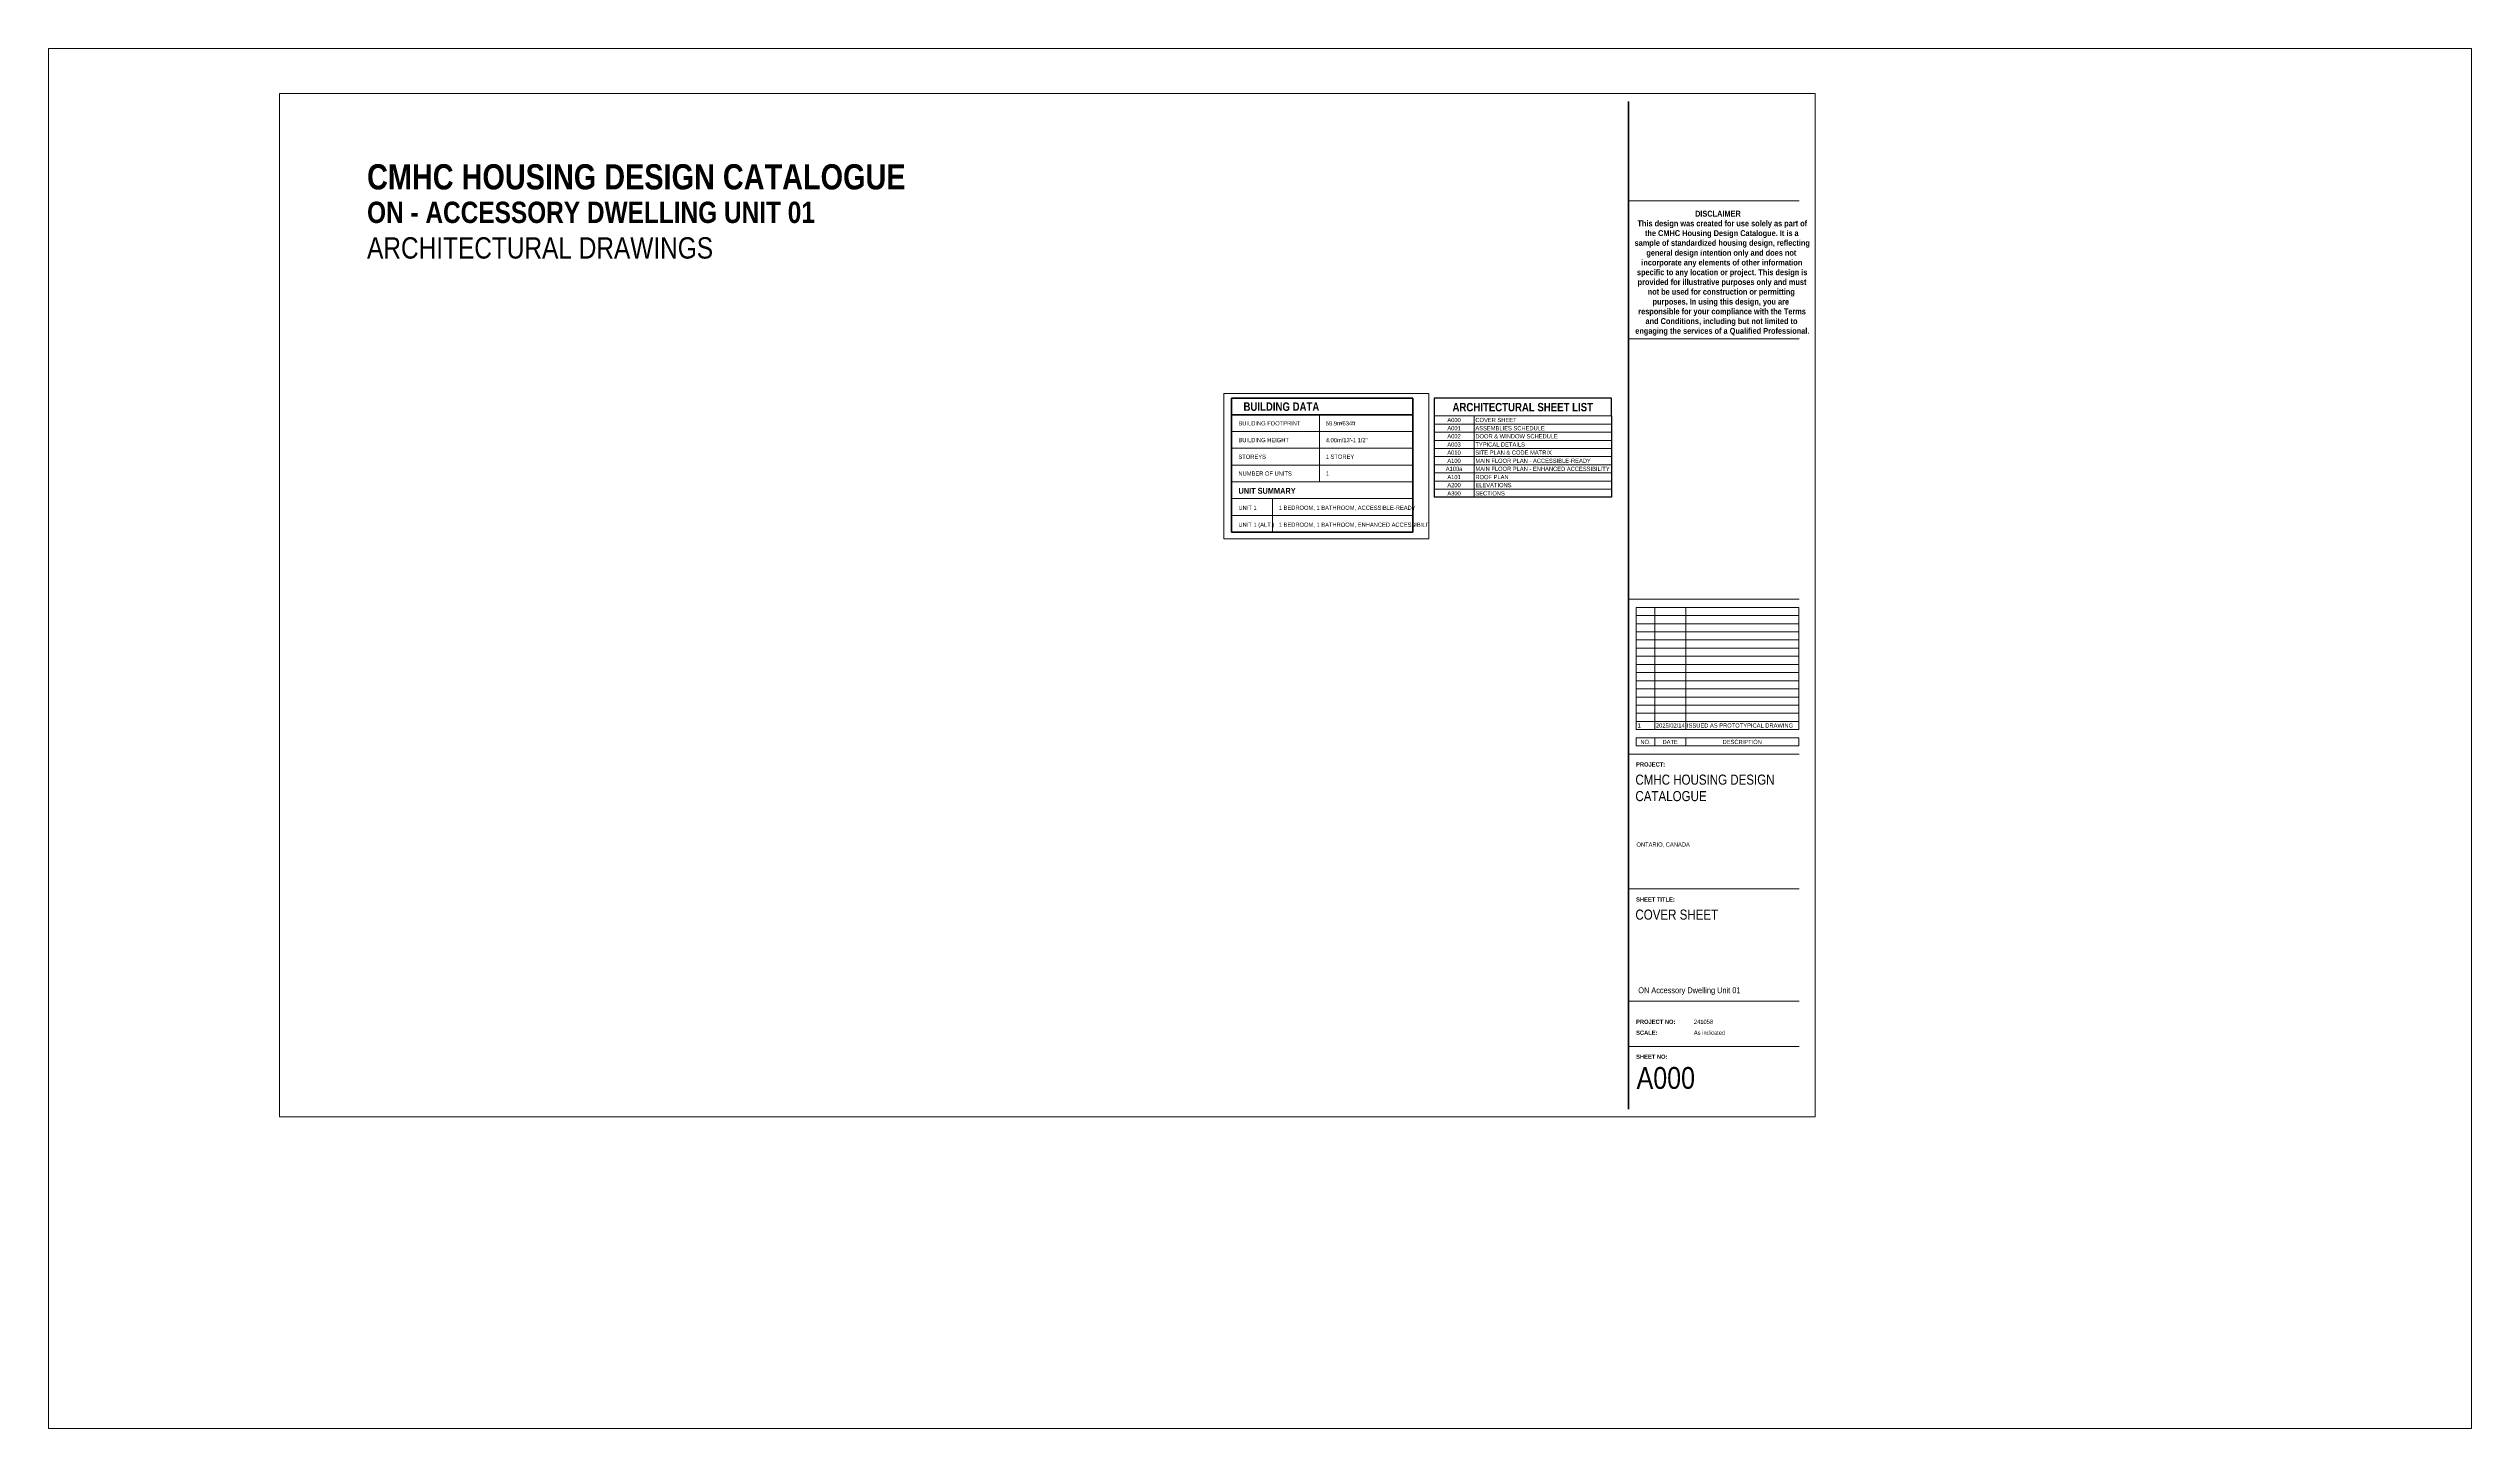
# Paper-space layout 'Layout1' of a CAD drawing. Header units: millimetres. Extents: x -263 to 1180, y -306 to 516.
# The model-space entities are those that its viewports show. They can reach past a viewport. Long polylines and large blocks are cut down to what shows.
import ezdxf

# ---------------------------------------------------------------- set-up
doc = ezdxf.new("R2010")
doc.units = ezdxf.units.MM
doc.layers.add('A-DETL', color=7, linetype='Continuous', lineweight=18, true_color=0x00a600)
for name, color, linetype, lineweight in [('A-DETL-THIN', 7, 'Continuous', 9), ('G-ANNO-SCHD', 7, 'Continuous', 9), ('G-ANNO-TEXT', 7, 'Continuous', 9), ('G-ANNO-TTLB', 7, 'Continuous', 18), ('G-ANNO-TTLB-MEDM', 7, 'Continuous', 35), ('G-ANNO-TTLB-THIN', 7, 'Continuous', 18)]:
    doc.layers.add(name, color=color, linetype=linetype, lineweight=lineweight)
doc.layers.add('G-ANNO-NPLT', color=7, linetype='Continuous', plot=False)
doc.styles.add('Arial Narrow_3', font='ARIALN.TTF', dxfattribs={"height": 2.5})
doc.styles.add('Arial Narrow_4', font='ARIALN.TTF', dxfattribs={"height": 1.624793})
doc.styles.add('Arial Narrow_5', font='ARIALN.TTF', dxfattribs={"height": 13})
doc.styles.add('Arial Narrow_6', font='ARIALN.TTF', dxfattribs={"height": 6})
doc.styles.add('Arial Narrow_7', font='ARIALN.TTF', dxfattribs={"height": 3.5})
doc.styles.add('Arial Narrow_8', font='ARIALN.TTF', dxfattribs={"height": 12.7})
doc.styles.add('Arial Narrow_B_2', font='ARIALNB.TTF', dxfattribs={"height": 5})
doc.styles.add('Arial Narrow_B_3', font='ARIALNB.TTF', dxfattribs={"height": 3.5})
doc.styles.add('Arial Narrow_B_4', font='ARIALNB.TTF', dxfattribs={"height": 2.5})
doc.styles.add('Arial Narrow_B_5', font='ARIALNB.TTF', dxfattribs={"height": 15})
doc.styles.add('Arial Narrow_B_6', font='ARIALNB.TTF', dxfattribs={"height": 12.7})

# ---------------------------------------------------------------- blocks, each defined once
blk = doc.blocks.new('CMHC_Sheet - ARCH D - SANS LOGO - Standard-9392055-COVER SHEET')
at = {"layer": 'G-ANNO-TTLB-MEDM'}
blk.add_line((677.6, 484.5), (677.6, -115.6), dxfattribs=at)
at = {"layer": 'G-ANNO-TTLB-THIN'}
for p, q in [((788.7, 489.3), (-125.7, 489.3)), ((-125.7, 489.3), (-125.7, -120.3)), ((788.7, -120.3), (788.7, 489.3)), ((779.2, 425.4), (677.6, 425.4)), ((779.2, 343.2), (677.6, 343.2)), ((779.2, 188.2), (677.6, 188.2)), ((779.2, 95.8), (677.6, 95.8)), ((779.2, 15.5), (677.6, 15.5)), ((779.2, -51.4), (677.6, -51.4)), ((677.6, -78.3), (779.2, -78.3)), ((-125.7, -120.3), (788.7, -120.3))]:
    blk.add_line(p, q, dxfattribs=at)
at = {"layer": 'G-ANNO-TTLB', "lineweight": 9, "attachment_point": 1}
for s, insert, char_height, width, style in [('DISCLAIMER', (717.2, 419.5), 3.5, 30.544, 'Arial Narrow_B_3'), ('This design was created for use solely as part of ', (682.9, 413.7), 3.5, 114.962, 'Arial Narrow_B_3'), ('the CMHC Housing Design Catalogue. It is a ', (687.4, 407.9), 3.5, 104.139, 'Arial Narrow_B_3'), ('sample of standardized housing design, reflecting ', (681.2, 402.1), 3.5, 118.73, 'Arial Narrow_B_3'), ('incorporate any elements of other information ', (685.2, 390.4), 3.5, 109.35, 'Arial Narrow_B_3'), ('general design intention only and does not ', (688.2, 396.2), 3.5, 102.135, 'Arial Narrow_B_3'), ('specific to any location or project. This design is ', (682.6, 384.6), 3.5, 115.603, 'Arial Narrow_B_3'), ('provided for illustrative purposes only and must ', (683, 378.8), 3.5, 114.641, 'Arial Narrow_B_3'), ('responsible for your compliance with the Terms ', (683.4, 361.3), 3.5, 113.84, 'Arial Narrow_B_3'), ('not be used for construction or permitting ', (689, 373), 3.5, 100.131, 'Arial Narrow_B_3'), ('purposes. In using this design, you are ', (691.9, 367.1), 3.5, 93.076, 'Arial Narrow_B_3'), ('engaging the services of a Qualified Professional.', (681.6, 349.7), 3.5, 116.646, 'Arial Narrow_B_3'), ('and Conditions, including but not limited to  ', (687.7, 355.5), 3.5, 104.861, 'Arial Narrow_B_3'), ('PROJECT:', (682.1, 90.9), 2.5, 17.557, 'Arial Narrow_B_4'), ('SHEET TITLE:', (682.1, 10.5), 2.5, 23.489, 'Arial Narrow_B_4'), ('SCALE:', (682.1, -68.9), 2.5, 12.907, 'Arial Narrow_B_4'), ('PROJECT NO:', (682.1, -62.4), 2.5, 23.73, 'Arial Narrow_B_4'), ('SHEET NO:', (682.1, -83.2), 2.5, 18.92, 'Arial Narrow_B_4')]:
    blk.add_mtext(s, dxfattribs=dict(at, insert=insert, char_height=char_height, width=width, style=style))

msp = doc.modelspace()

# ---------------------------------------------------------------- linework, layer by layer
at = {"layer": 'A-DETL', "color": 7, "lineweight": 35}
for p, q in [((3425.1, 1918.4), (3425.1, 1838.5)), ((3425.1, 1838.5), (3317.1, 1838.5))]:
    msp.add_line(p, q, dxfattribs=at)
at = {"layer": 'A-DETL', "color": 7}
for p, q in [((3425.1, 1898.5), (3317.1, 1898.5)), ((3425.1, 1888.5), (3317.1, 1888.5)), ((3425.1, 1878.5), (3317.1, 1878.5)), ((3425.1, 1848.5), (3317.1, 1848.5))]:
    msp.add_line(p, q, dxfattribs=at)

# ---------------------------------------------------------------- texts
at = {"layer": 'G-ANNO-TEXT', "insert": (3324.3, 1915.8), "char_height": 5, "width": 55.236, "attachment_point": 1, "style": 'Arial Narrow_B_2', "bg_fill": 3, "box_fill_scale": 1.25, "bg_fill_color": 256, "bg_fill_true_color": 13158600, "bg_fill_transparency": 0}
msp.add_mtext('BUILDING DATA', dxfattribs=at)
at = {"layer": 'G-ANNO-TEXT', "attachment_point": 1}
for s, insert, char_height, width, style in [('BUILDING HEIGHT', (3321.3, 1894.6), 2.5, 30.464, 'Arial Narrow_3'), ('2', (3389.5, 1903.9), 1.62, 1.283, 'Arial Narrow_4'), ('STOREYS', (3321.3, 1884.7), 2.5, 16.675, 'Arial Narrow_3'), ('1 STOREY', (3373.3, 1884.7), 2.5, 17.236, 'Arial Narrow_3'), ('NUMBER OF UNITS', (3321.3, 1874.7), 2.5, 32.228, 'Arial Narrow_3'), ('1', (3373.3, 1874.7), 2.5, 1.924, 'Arial Narrow_3')]:
    msp.add_mtext(s, dxfattribs=dict(at, insert=insert, char_height=char_height, width=width, style=style))
at = {"layer": 'G-ANNO-TEXT', "color": 1, "true_color": 0xff0000, "char_height": 2.5, "attachment_point": 1, "style": 'Arial Narrow_3'}
for s, insert, width in [('4.00m/13\'-1 1/2"', (3373.3, 1894.6), 25.093), ('UNIT 1 (ALT.)', (3321.3, 1844.2), 21.565), ('1 BEDROOM, 1 BATHROOM, ENHANCED ACCESSIBILITY', (3345.3, 1844.2), 93.958)]:
    msp.add_mtext(s, dxfattribs=dict(at, insert=insert, width=width))

# ---------------------------------------------------------------- next in the draw order: linework, layer by layer
at = {"layer": 'A-DETL', "color": 7, "lineweight": 35}
for p, q in [((3317.1, 1918.4), (3425.1, 1918.4)), ((3317.1, 1908.5), (3425.1, 1908.5))]:
    msp.add_line(p, q, dxfattribs=at)
at = {"layer": 'A-DETL', "color": 7}
msp.add_line((3369.6, 1908.5), (3369.6, 1868.5), dxfattribs=at)

# ---------------------------------------------------------------- next in the draw order: texts
at = {"layer": 'G-ANNO-TEXT', "attachment_point": 1}
for s, insert, char_height, width, style in [('/634ft', (3382.3, 1904.6), 2.5, 8.658, 'Arial Narrow_3'), ('BUILDING FOOTPRINT', (3321.3, 1904.6), 2.5, 37.519, 'Arial Narrow_3'), ('58.9m', (3373.3, 1904.6), 2.5, 9.62, 'Arial Narrow_3'), ('2', (3381.3, 1903.9), 1.62, 1.283, 'Arial Narrow_4')]:
    msp.add_mtext(s, dxfattribs=dict(at, insert=insert, char_height=char_height, width=width, style=style))
at = {"layer": 'G-ANNO-TEXT', "insert": (3321.3, 1864.9), "char_height": 3.5, "width": 38.16, "attachment_point": 1, "style": 'Arial Narrow_B_3', "bg_fill": 3, "box_fill_scale": 1.25, "bg_fill_color": 256, "bg_fill_true_color": 13158600, "bg_fill_transparency": 0}
msp.add_mtext('UNIT SUMMARY', dxfattribs=at)

# ---------------------------------------------------------------- next in the draw order: linework, layer by layer
at = {"layer": 'A-DETL', "color": 7, "lineweight": 35}
msp.add_line((3317.1, 1838.5), (3317.1, 1918.4), dxfattribs=at)
at = {"layer": 'A-DETL', "color": 7}
for p, q in [((3425.1, 1868.5), (3317.1, 1868.5)), ((3425.1, 1858.5), (3317.1, 1858.5)), ((3341.5, 1858.5), (3341.5, 1838.5))]:
    msp.add_line(p, q, dxfattribs=at)

# ---------------------------------------------------------------- next in the draw order: texts
at = {"layer": 'G-ANNO-TEXT', "color": 1, "true_color": 0xff0000, "char_height": 2.5, "attachment_point": 1, "style": 'Arial Narrow_3'}
for s, insert, width in [('UNIT 1', (3321.3, 1854.3), 10.983), ('1 BEDROOM, 1 BATHROOM, ACCESSIBLE-READY', (3345.3, 1854.3), 82.574)]:
    msp.add_mtext(s, dxfattribs=dict(at, insert=insert, width=width))

psp = doc.layouts.get("Layout1")

# ---------------------------------------------------------------- linework, layer by layer
at = {"layer": 'A-DETL', "color": 7, "lineweight": 25}
for p, q in [((561.8, 307.9), (561.8, 297.3)), ((667.4, 307.9), (561.8, 307.9)), ((667.4, 297.3), (667.4, 307.9)), ((561.8, 297.3), (561.8, 248.8)), ((667.4, 297.3), (667.4, 248.8)), ((667.4, 248.8), (561.8, 248.8))]:
    psp.add_line(p, q, dxfattribs=at)
at = {"layer": 'A-DETL', "color": 7, "lineweight": 9}
for p, q in [((561.8, 297.3), (667.4, 297.3)), ((585.6, 292.4), (561.8, 292.4)), ((585.6, 297.3), (585.6, 292.4)), ((667.4, 292.4), (585.6, 292.4)), ((585.6, 292.4), (585.6, 287.6)), ((585.6, 287.6), (561.8, 287.6)), ((585.6, 282.7), (561.8, 282.7)), ((585.6, 277.9), (561.8, 277.9)), ((667.4, 287.6), (585.6, 287.6)), ((585.6, 287.6), (585.6, 282.7)), ((667.4, 282.7), (585.6, 282.7)), ((585.6, 282.7), (585.6, 277.9)), ((667.4, 277.9), (585.6, 277.9)), ((585.6, 277.9), (585.6, 273)), ((585.6, 273), (561.8, 273)), ((585.6, 268.2), (561.8, 268.2)), ((585.6, 263.3), (561.8, 263.3)), ((667.4, 273), (585.6, 273)), ((585.6, 273), (585.6, 268.2)), ((667.4, 268.2), (585.6, 268.2)), ((585.6, 268.2), (585.6, 263.3)), ((667.4, 263.3), (585.6, 263.3)), ((585.6, 263.3), (585.6, 258.5)), ((585.6, 258.5), (561.8, 258.5)), ((585.6, 253.6), (561.8, 253.6)), ((667.4, 258.5), (585.6, 258.5)), ((585.6, 258.5), (585.6, 253.6)), ((667.4, 253.6), (585.6, 253.6)), ((585.6, 253.6), (585.6, 248.8))]:
    psp.add_line(p, q, dxfattribs=at)
at = {"layer": 'A-DETL-THIN'}
for p, q in [((779, 183.2), (682.2, 183.2)), ((682.2, 115.3), (682.2, 183.2)), ((779, 178.3), (682.2, 178.3)), ((779, 173.5), (682.2, 173.5)), ((693.2, 115.3), (693.2, 183.2)), ((711.7, 115.3), (711.7, 183.2)), ((779, 115.3), (779, 183.2)), ((779, 168.6), (682.2, 168.6)), ((779, 163.8), (682.2, 163.8)), ((779, 158.9), (682.2, 158.9)), ((779, 154.1), (682.2, 154.1)), ((779, 149.2), (682.2, 149.2)), ((779, 144.4), (682.2, 144.4)), ((779, 139.5), (682.2, 139.5)), ((779, 134.7), (682.2, 134.7)), ((779, 129.8), (682.2, 129.8)), ((779, 125), (682.2, 125)), ((779, 120.1), (682.2, 120.1)), ((779, 115.3), (682.2, 115.3)), ((682.2, 110.4), (682.2, 115.3)), ((693.2, 110.4), (682.2, 110.4)), ((693.2, 105.6), (682.2, 105.6)), ((682.2, 100.7), (682.2, 105.6)), ((693.2, 110.4), (693.2, 115.3)), ((711.7, 110.4), (693.2, 110.4)), ((711.7, 105.6), (693.2, 105.6)), ((693.2, 100.7), (693.2, 105.6)), ((711.7, 110.4), (711.7, 115.3)), ((779, 110.4), (711.7, 110.4)), ((779, 105.6), (711.7, 105.6)), ((711.7, 100.7), (711.7, 105.6)), ((779, 110.4), (779, 115.3)), ((779, 100.7), (779, 105.6)), ((693.2, 100.7), (682.2, 100.7)), ((711.7, 100.7), (693.2, 100.7)), ((779, 100.7), (711.7, 100.7))]:
    psp.add_line(p, q, dxfattribs=at)

# ---------------------------------------------------------------- block references
at = {"layer": 'G-ANNO-TTLB', "lineweight": 9}
psp.add_blockref('CMHC_Sheet - ARCH D - SANS LOGO - Standard-9392055-COVER SHEET', (0, 0), dxfattribs=at)

# ---------------------------------------------------------------- texts
at = {"layer": 'G-ANNO-SCHD', "line_spacing_factor": 0.974696}
for s, insert, char_height, width, attachment_point, style in [('ARCHITECTURAL SHEET LIST', (614.6, 305), 5, 100.819, 2, 'Arial Narrow_B_2'), ('A000', (573.7, 296.1), 2.5, 8.013, 2, 'Arial Narrow_3'), ('A001', (573.7, 291.2), 2.5, 8.013, 2, 'Arial Narrow_3'), ('ASSEMBLIES SCHEDULE', (586.4, 291.2), 2.5, 41.571, 1, 'Arial Narrow_3'), ('COVER SHEET', (586.4, 296.1), 2.5, 24.716, 1, 'Arial Narrow_3'), ('A002', (573.7, 286.4), 2.5, 8.013, 2, 'Arial Narrow_3'), ('A003', (573.7, 281.5), 2.5, 8.013, 2, 'Arial Narrow_3'), ('A010', (573.7, 276.7), 2.5, 8.013, 2, 'Arial Narrow_3'), ('TYPICAL DETAILS', (586.4, 281.5), 2.5, 29.689, 1, 'Arial Narrow_3'), ('SITE PLAN & CODE MATRIX', (586.4, 276.7), 2.5, 45.778, 1, 'Arial Narrow_3'), ('DOOR & WINDOW SCHEDULE', (586.4, 286.4), 2.5, 49.339, 1, 'Arial Narrow_3'), ('A100a', (573.7, 267), 2.5, 9.917, 2, 'Arial Narrow_3'), ('A100', (573.7, 271.8), 2.5, 8.013, 2, 'Arial Narrow_3'), ('A101', (573.7, 262.1), 2.5, 8.013, 2, 'Arial Narrow_3'), ('MAIN FLOOR PLAN - ACCESSIBLE-READY', (586.4, 271.8), 2.5, 69.081, 1, 'Arial Narrow_3'), ('MAIN FLOOR PLAN - ENHANCED ACCESSIBILITY', (586.4, 267), 2.5, 80.379, 1, 'Arial Narrow_3'), ('ROOF PLAN', (586.4, 262.1), 2.5, 19.895, 1, 'Arial Narrow_3'), ('A200', (573.7, 257.3), 2.5, 8.013, 2, 'Arial Narrow_3'), ('A300', (573.7, 252.4), 2.5, 8.013, 2, 'Arial Narrow_3'), ('SECTIONS', (586.4, 252.4), 2.5, 17.623, 1, 'Arial Narrow_3'), ('ELEVATIONS', (586.4, 257.3), 2.5, 21.645, 1, 'Arial Narrow_3'), ('1', (683, 114.1), 2.5, 1.904, 1, 'Arial Narrow_3'), ('NO.', (687.7, 104.3), 2.5, 6.11, 2, 'Arial Narrow_3'), ('2025/02/14', (693.9, 114.1), 2.5, 17.132, 1, 'Arial Narrow_3'), ('DATE', (702.4, 104.3), 2.5, 9.211, 2, 'Arial Narrow_3'), ('ISSUED AS PROTOTYPICAL DRAWING', (712.4, 114.1), 2.5, 63.554, 1, 'Arial Narrow_3'), ('DESCRIPTION', (745.3, 104.3), 2.5, 23.549, 2, 'Arial Narrow_3')]:
    psp.add_mtext(s, dxfattribs=dict(at, insert=insert, char_height=char_height, width=width, attachment_point=attachment_point, style=style))
at = {"layer": 'G-ANNO-TEXT', "attachment_point": 1}
for s, insert, char_height, width, style in [('CMHC HOUSING DESIGN CATALOGUE', (-73.6, 447.2), 15, 389.059, 'Arial Narrow_B_5'), ('ON - ACCESSORY DWELLING UNIT 01', (-73.6, 424.9), 12.7, 323.962, 'Arial Narrow_B_6'), ('ARCHITECTURAL DRAWINGS', (-73.6, 403.7), 12.7, 250.287, 'Arial Narrow_8')]:
    psp.add_mtext(s, dxfattribs=dict(at, insert=insert, char_height=char_height, width=width, style=style))
at = {"layer": 'G-ANNO-TTLB', "lineweight": 9, "attachment_point": 1}
for s, insert, char_height, width, style in [('CMHC HOUSING DESIGN', (681.7, 83.6), 6, 101.574, 'Arial Narrow_6'), ('CATALOGUE', (681.7, 73.8), 6, 51.949, 'Arial Narrow_6'), ('ONTARIO, CANADA', (682.3, 43.2), 2.5, 32.228, 'Arial Narrow_3'), ('COVER SHEET', (681.7, 3.2), 6, 60.367, 'Arial Narrow_6'), ('As indicated', (716.5, -68.9), 2.5, 19, 'Arial Narrow_3'), ('241058', (716.5, -62.4), 2.5, 11.544, 'Arial Narrow_3'), ('A000', (682.4, -90.6), 13, 42.089, 'Arial Narrow_5')]:
    psp.add_mtext(s, dxfattribs=dict(at, insert=insert, char_height=char_height, width=width, style=style))

# ---------------------------------------------------------------- viewports
at = {"layer": '0'}
psp.add_viewport(center=(458.1, 105.1), size=(1442.9, 822.129), view_center_point=(458.1, 105.1), view_height=822.129, dxfattribs=at)
at = {"layer": 'G-ANNO-NPLT'}
psp.add_viewport(center=(497.7, 267.4), size=(122.1, 86.637), view_center_point=(3373.7, 1877.9), view_height=86.637, status=3, dxfattribs=at)

# ---------------------------------------------------------------- next in the draw order: texts
at = {"layer": 'G-ANNO-TEXT', "insert": (683.4, -43.1), "char_height": 3.5, "width": 68.384, "attachment_point": 1, "style": 'Arial Narrow_7', "bg_fill": 3, "box_fill_scale": 1.25, "bg_fill_color": 256, "bg_fill_true_color": 13158600, "bg_fill_transparency": 0}
psp.add_mtext('ON Accessory Dwelling Unit 01', dxfattribs=at)

doc.saveas('drawing.dxf')
